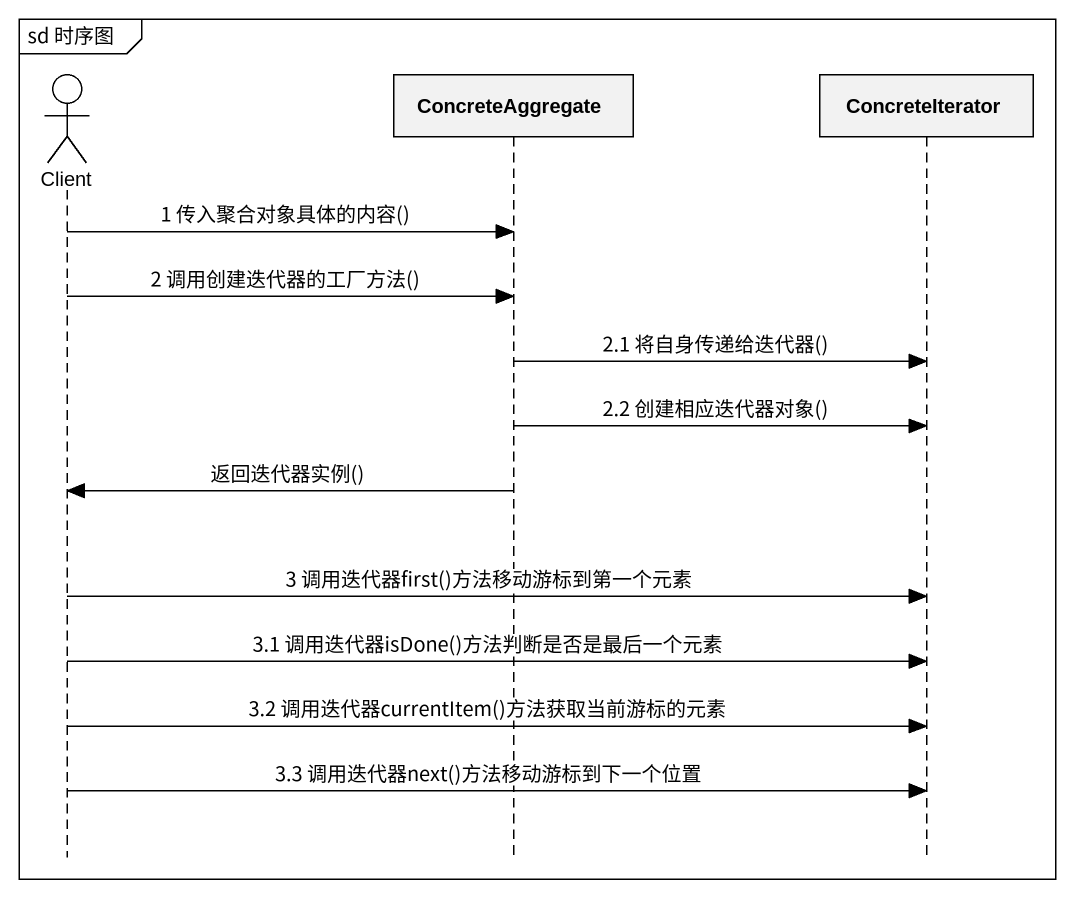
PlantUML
@startuml
mainframe sd 时序图
hide footbox
actor Client
participant ConcreteAggregate
participant ConcreteIterator

Client -> ConcreteAggregate : 1 传入聚合对象具体的内容()
Client -> ConcreteAggregate : 2 调用创建迭代器的工厂方法()
ConcreteAggregate -> ConcreteIterator : 2.1 将自身传递给迭代器()
ConcreteAggregate -> ConcreteIterator : 2.2 创建相应迭代器对象()
ConcreteAggregate -> Client : 返回迭代器实例()
Client -> ConcreteIterator : 3 调用迭代器first()方法移动游标到第一个元素
Client -> ConcreteIterator : 3.1 调用迭代器isDone()方法判断是否是最后一个元素
Client -> ConcreteIterator : 3.2 调用迭代器currentItem()方法获取当前游标的元素
Client -> ConcreteIterator : 3.3 调用迭代器next()方法移动游标到下一个位置
@enduml
